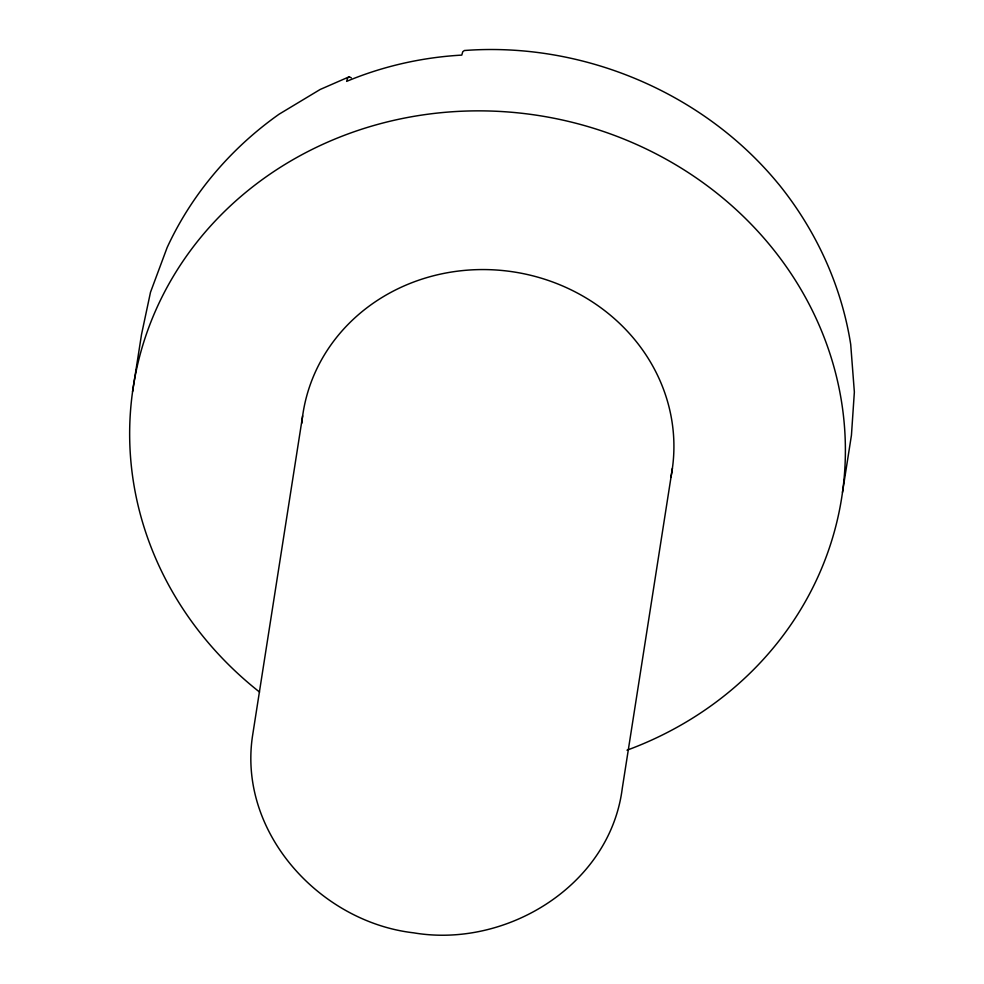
<?xml version="1.0" encoding="UTF-8"?>
<svg xmlns="http://www.w3.org/2000/svg" width="984" height="984" viewBox="0 0 984 984"><rect width="100%" height="100%" fill="white"/><g stroke="black" fill="none" stroke-linecap="round" stroke-linejoin="round"><path stroke-width="1.48" d="M132.557 391.73L141.511 334.535L150.503 292.248L167.157 247.501C191.818 193.996 231.055 148.117 279.099 114.193L320.194 89.458L349.234 76.777L351.325 77.871M302.642 415.851L252.494 736.118C238.03 832.636 319.935 922.033 413.637 932.832C506.514 948.576 609.895 885.256 622.245 788.553L672.404 468.273M842.489 492.394L851.443 435.199L854.358 392.05L850.705 344.412C841.591 286.086 816.388 231.105 779.488 185.152L777.458 182.717C702.207 91.807 581.827 41.648 464.362 50.516L462.775 51.697L461.779 55.104C422.407 57.306 383.034 66.162 346.651 81.365L347.647 77.957L349.234 76.777M301.78 423.304A186.726 172.138 8.9 0 1 512.061 271.682A186.726 172.138 8.9 0 1 670.904 477.166M259.579 692.072A358.52 330.513 8.9 0 1 251.461 187.772A358.52 330.513 8.9 0 1 790.681 273.085A358.52 330.513 8.9 0 1 626.98 750.202"/></g></svg>
